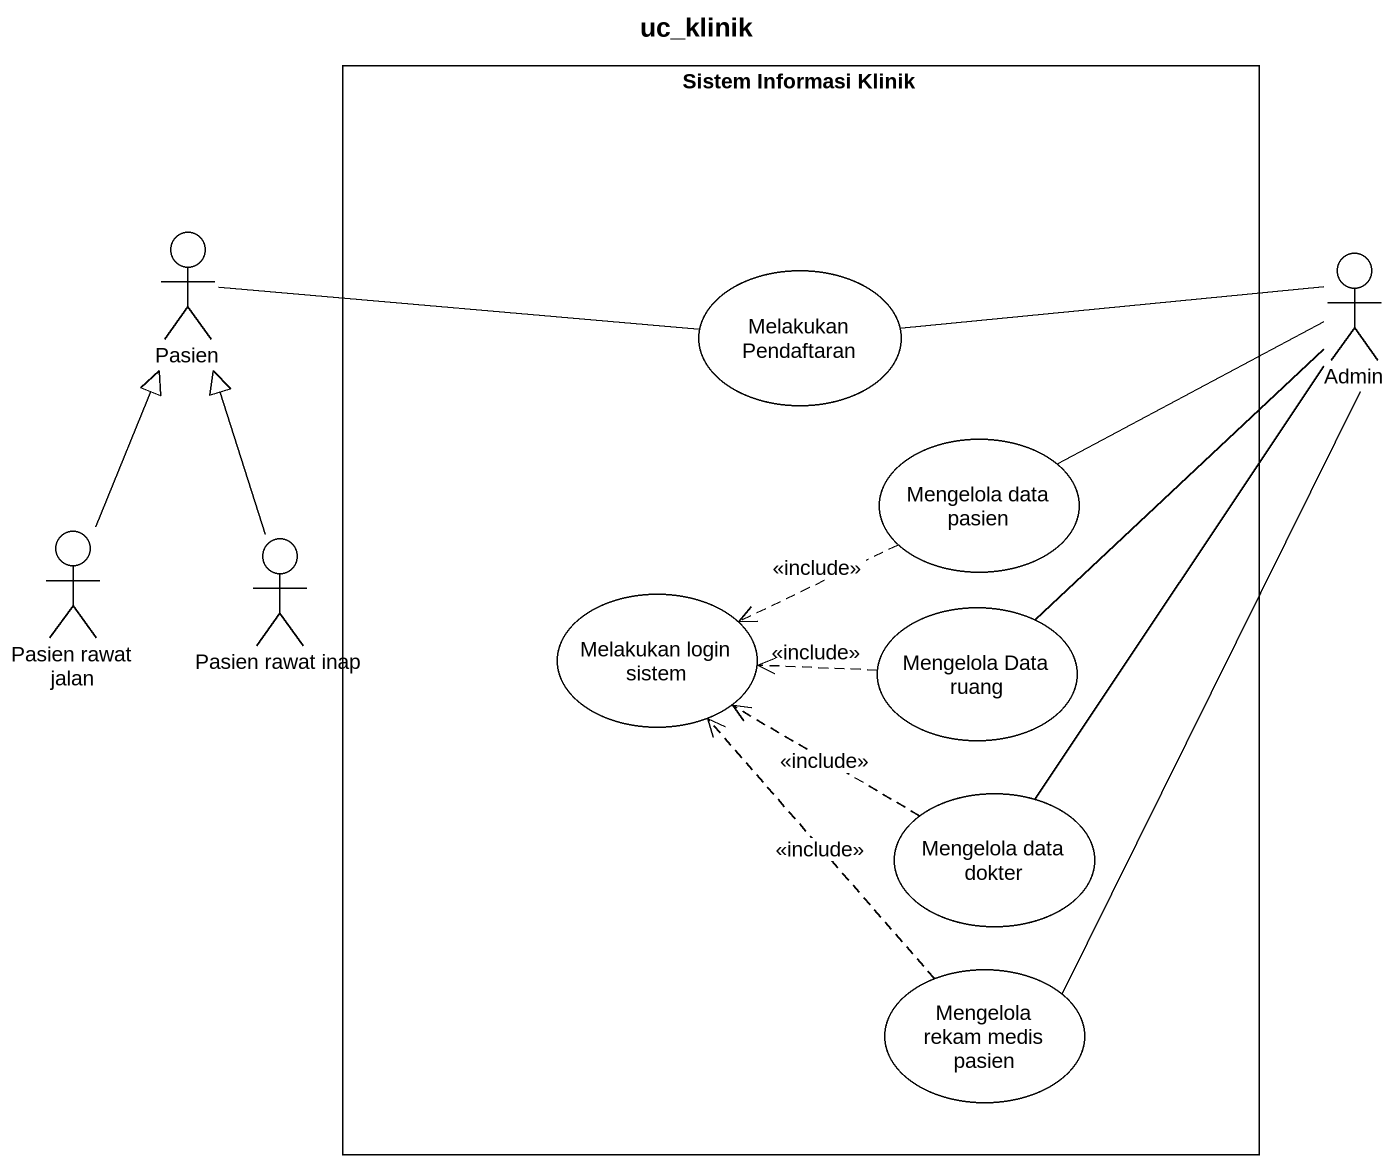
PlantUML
@startuml
title uc_klinik
rectangle "Sistem Informasi Klinik" as Sistem_Informasi_Klinik {
  usecase "Melakukan Pendaftaran" as Melakukan_Pendaftaran
  usecase "Mengelola data pasien" as Mengelola_data_pasien
  usecase "Melakukan login sistem" as Melakukan_login_sistem
  usecase "Mengelola Data ruang" as Mengelola_Data_ruang
  usecase "Mengelola data dokter" as Mengelola_data_dokter
  usecase "Mengelola rekam medis pasien" as Mengelola_rekam_medis_pasien
}
actor Pasien
actor Admin
actor "Pasien rawat jalan" as Pasien_rawat_jalan
actor "Pasien rawat inap" as Pasien_rawat_inap
Pasien -right- Melakukan_Pendaftaran
Melakukan_Pendaftaran -right- Admin
Admin -left- Mengelola_data_pasien
Admin -- Mengelola_Data_ruang
Admin -- Mengelola_data_dokter
Admin -- Mengelola_rekam_medis_pasien
Mengelola_data_pasien .left.> Melakukan_login_sistem : <<include>>
Pasien_rawat_jalan -up-|> Pasien
Pasien_rawat_inap -up-|> Pasien
Mengelola_Data_ruang .left.> Melakukan_login_sistem : <<include>>
Mengelola_data_dokter .left.> Melakukan_login_sistem : <<include>>
Mengelola_rekam_medis_pasien .up.> Melakukan_login_sistem : <<include>>
@enduml
